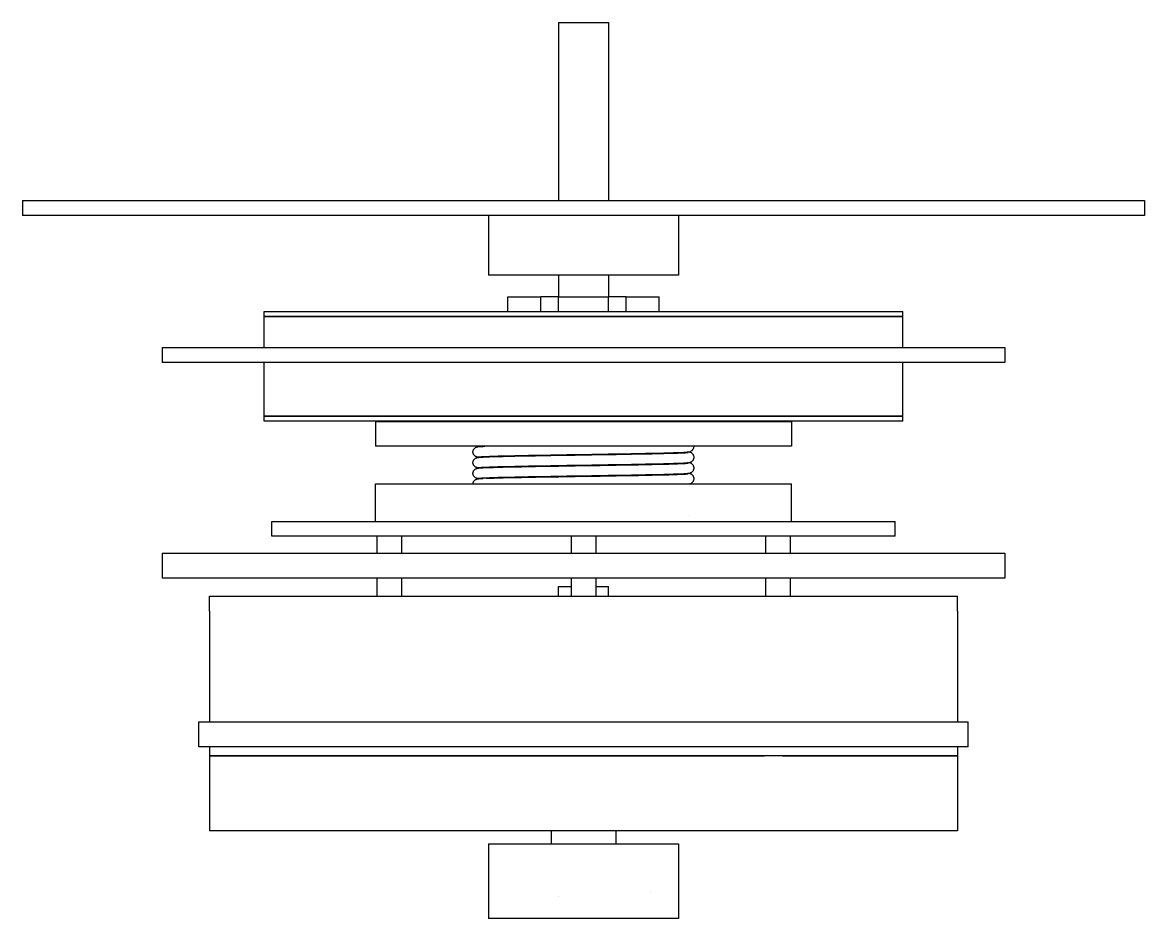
# Model space of a CAD drawing. Extents: x -3282 to 4846, y -1718 to 1845.
# Drawn here: x -3117.4 to -2667.4, y -1115.5 to -756.3 of the extents above; entities that cross this region are included whole.
import ezdxf

# ---------------------------------------------------------------- set-up
doc = ezdxf.new("R2010")
doc.units = 0
doc.layers.get('0').update_dxf_attribs({"linetype": 'CONTINUOUS'})

msp = doc.modelspace()

# ---------------------------------------------------------------- linework, layer by layer
at = {"color": 4}
for p, q in [((-2902.395513, -756.316333), (-2902.395513, -827.644681)), ((-2902.395513, -756.316333), (-2892.395513, -756.316333)), ((-2892.395513, -756.316333), (-2882.395513, -756.316333)), ((-2882.395513, -756.316333), (-2882.395513, -827.644681)), ((-3020.410399, -874.133806), (-3020.410399, -872.133806)), ((-3020.410399, -872.133806), (-2764.380628, -872.133806)), ((-2764.380628, -874.133806), (-2764.380628, -872.133806)), ((-2892.395513, -874.133806), (-3020.410399, -874.133806)), ((-2764.380628, -874.133806), (-2892.395513, -874.133806)), ((-3061.395513, -886.613183), (-2723.395513, -886.613183)), ((-2807.895513, -892.613183), (-3061.395513, -892.613183)), ((-2723.395513, -892.613183), (-2807.895513, -892.613183)), ((-3020.410399, -916.133806), (-3020.410399, -914.133806)), ((-3020.410399, -914.133806), (-2764.380628, -914.133806)), ((-2892.395513, -916.133806), (-3020.410399, -916.133806)), ((-2764.380628, -916.133806), (-2892.395513, -916.133806)), ((-2764.380628, -916.133806), (-2764.380628, -914.133806)), ((-2936.128774, -927.063862), (-2935.981529, -926.930407)), ((-2935.981529, -926.930407), (-2935.821913, -926.812027)), ((-2935.821913, -926.812027), (-2935.651461, -926.709863)), ((-2935.651461, -926.709863), (-2935.471817, -926.624897)), ((-2935.471817, -926.624897), (-2935.339027, -926.571326)), ((-2935.339027, -926.571326), (-2935.152496, -926.504378)), ((-2935.152496, -926.504378), (-2934.960322, -926.456092)), ((-2934.960322, -926.456092), (-2934.764355, -926.426933)), ((-2934.764355, -926.426933), (-2934.372124, -926.373361)), ((-2934.372124, -926.373361), (-2933.721093, -926.31979)), ((-2933.721093, -926.31979), (-2932.815277, -926.266219)), ((-2932.815277, -926.266219), (-2932.626506, -926.256468)), ((-2932.626506, -926.256468), (-2931.92539, -926.223796)), ((-2936.721883, -928.495753), (-2936.712132, -928.297269)), ((-2936.712132, -928.694238), (-2936.721883, -928.495753)), ((-2936.712132, -928.297269), (-2936.682973, -928.100695)), ((-2936.682973, -928.890811), (-2936.712132, -928.694238)), ((-2936.682973, -928.100695), (-2936.634687, -927.907927)), ((-2936.634687, -929.08358), (-2936.682973, -928.890811)), ((-2936.634687, -927.907927), (-2936.567739, -927.720819)), ((-2936.567739, -929.270687), (-2936.634687, -929.08358)), ((-2936.567739, -927.720819), (-2936.482773, -927.541175)), ((-2936.482773, -929.450332), (-2936.567739, -929.270687)), ((-2936.482773, -927.541175), (-2936.380609, -927.370724)), ((-2936.380609, -929.620783), (-2936.482773, -929.450332)), ((-2936.380609, -927.370724), (-2936.262229, -927.211107)), ((-2936.262229, -929.7804), (-2936.380609, -929.620783)), ((-2936.380609, -931.656438), (-2936.262229, -931.496821)), ((-2936.262229, -927.211107), (-2936.128774, -927.063862)), ((-2936.128774, -929.927645), (-2936.262229, -929.7804)), ((-2936.262229, -931.496821), (-2936.128774, -931.349576)), ((-2935.981529, -930.061099), (-2936.128774, -929.927645)), ((-2936.128774, -931.349576), (-2935.981529, -931.216121)), ((-2935.821913, -930.179479), (-2935.981529, -930.061099)), ((-2935.981529, -931.216121), (-2935.821913, -931.097742)), ((-2935.651461, -930.281644), (-2935.821913, -930.179479)), ((-2935.821913, -931.097742), (-2935.651461, -930.995577)), ((-2935.471817, -930.366609), (-2935.651461, -930.281644)), ((-2935.651461, -930.995577), (-2935.471817, -930.910612)), ((-2935.339027, -930.420181), (-2935.471817, -930.366609)), ((-2935.471817, -930.910612), (-2935.339027, -930.85704)), ((-2935.152496, -930.487129), (-2935.339027, -930.420181)), ((-2935.339027, -930.85704), (-2935.152496, -930.790092)), ((-2934.960322, -930.535415), (-2935.152496, -930.487129)), ((-2935.152496, -930.790092), (-2934.960322, -930.741806)), ((-2934.764355, -930.564574), (-2934.960322, -930.535415)), ((-2934.960322, -930.741806), (-2934.764355, -930.712647)), ((-2934.372124, -930.618145), (-2934.764355, -930.564574)), ((-2934.764355, -930.712647), (-2934.372124, -930.659076)), ((-2934.372124, -930.659076), (-2933.721093, -930.605504)), ((-2934.123419, -930.63861), (-2934.372124, -930.618145)), ((-2934.368609, -930.457431), (-2933.980042, -930.40386)), ((-2933.980042, -930.40386), (-2933.335092, -930.350288)), ((-2933.721093, -930.605504), (-2932.815277, -930.551933)), ((-2933.335092, -930.350288), (-2932.437736, -930.296717)), ((-2932.815277, -930.551933), (-2932.626506, -930.542182)), ((-2932.626506, -930.306468), (-2931.476883, -930.252896)), ((-2932.626506, -930.542182), (-2931.476883, -930.48861)), ((-2931.476883, -930.252896), (-2930.08631, -930.199325)), ((-2931.476883, -930.48861), (-2930.08631, -930.435039)), ((-2930.08631, -930.199325), (-2928.46336, -930.145753)), ((-2930.08631, -930.435039), (-2928.46336, -930.381468)), ((-2928.46336, -930.145753), (-2926.61804, -930.092182)), ((-2928.46336, -930.381468), (-2926.61804, -930.327896)), ((-2926.61804, -930.092182), (-2924.561727, -930.03861)), ((-2926.61804, -930.327896), (-2924.561727, -930.274325)), ((-2924.561727, -930.03861), (-2922.307099, -929.985039)), ((-2924.561727, -930.274325), (-2922.307099, -930.220753)), ((-2922.307099, -929.985039), (-2919.868055, -929.931468)), ((-2922.307099, -930.220753), (-2919.868055, -930.167182)), ((-2919.868055, -929.931468), (-2917.259634, -929.877896)), ((-2919.868055, -930.167182), (-2917.259634, -930.11361)), ((-2917.259634, -929.877896), (-2914.497918, -929.824325)), ((-2917.259634, -930.11361), (-2914.497918, -930.060039)), ((-2914.497918, -929.824325), (-2911.599933, -929.770753)), ((-2914.497918, -930.060039), (-2911.599933, -930.006468)), ((-2911.599933, -929.770753), (-2908.583546, -929.717182)), ((-2911.599933, -930.006468), (-2908.583546, -929.952896)), ((-2908.583546, -929.717182), (-2905.467355, -929.66361)), ((-2908.583546, -929.952896), (-2905.467355, -929.899325)), ((-2905.467355, -929.66361), (-2902.270572, -929.610039)), ((-2905.467355, -929.899325), (-2902.270572, -929.845753)), ((-2902.270572, -929.610039), (-2899.012905, -929.556468)), ((-2902.270572, -929.845753), (-2899.012905, -929.792182)), ((-2899.012905, -929.556468), (-2895.71444, -929.502896)), ((-2899.012905, -929.792182), (-2895.71444, -929.73861)), ((-2895.71444, -929.502896), (-2892.395513, -929.449325)), ((-2895.71444, -929.73861), (-2892.395513, -929.685039)), ((-2892.395513, -929.449325), (-2889.076586, -929.395753)), ((-2892.395513, -929.685039), (-2889.076586, -929.631468)), ((-2889.076586, -929.395753), (-2885.778121, -929.342182)), ((-2889.076586, -929.631468), (-2885.778121, -929.577896)), ((-2885.778121, -929.342182), (-2882.520454, -929.28861)), ((-2885.778121, -929.577896), (-2882.520454, -929.524325)), ((-2882.520454, -929.28861), (-2879.323671, -929.235039)), ((-2882.520454, -929.524325), (-2879.323671, -929.470753)), ((-2879.323671, -929.235039), (-2876.20748, -929.181468)), ((-2879.323671, -929.470753), (-2876.20748, -929.417182)), ((-2876.20748, -929.181468), (-2873.191093, -929.127896)), ((-2876.20748, -929.417182), (-2873.191093, -929.36361)), ((-2873.191093, -929.127896), (-2870.293108, -929.074325)), ((-2873.191093, -929.36361), (-2870.293108, -929.310039)), ((-2870.293108, -929.074325), (-2867.531392, -929.020753)), ((-2870.293108, -929.310039), (-2867.531392, -929.256468)), ((-2867.531392, -929.020753), (-2864.922971, -928.967182)), ((-2867.531392, -929.256468), (-2864.922971, -929.202896)), ((-2864.922971, -928.967182), (-2862.483928, -928.91361)), ((-2864.922971, -929.202896), (-2862.483928, -929.149325)), ((-2862.483928, -928.91361), (-2860.229299, -928.860039)), ((-2862.483928, -929.149325), (-2860.229299, -929.095753)), ((-2860.229299, -928.860039), (-2858.172986, -928.806468)), ((-2860.229299, -929.095753), (-2858.172986, -929.042182)), ((-2858.172986, -928.806468), (-2856.327666, -928.752896)), ((-2858.172986, -929.042182), (-2856.327666, -928.98861)), ((-2856.327666, -928.752896), (-2854.704717, -928.699325)), ((-2856.327666, -928.98861), (-2854.704717, -928.935039)), ((-2854.704717, -928.699325), (-2853.314143, -928.645753)), ((-2854.704717, -928.935039), (-2853.314143, -928.881468)), ((-2853.314143, -928.645753), (-2852.16452, -928.592182)), ((-2853.314143, -928.881468), (-2852.16452, -928.827896)), ((-2852.280435, -928.833298), (-2851.455934, -928.784076)), ((-2852.16452, -928.592182), (-2851.975749, -928.582431)), ((-2851.975749, -928.582431), (-2851.069933, -928.52886)), ((-2851.455934, -928.784076), (-2850.810984, -928.730504)), ((-2851.069933, -928.52886), (-2850.418902, -928.475288)), ((-2850.810984, -928.730504), (-2850.422417, -928.676933)), ((-2850.418902, -928.516219), (-2850.667607, -928.495753)), ((-2850.418902, -928.475288), (-2850.026671, -928.421717)), ((-2850.026671, -928.56979), (-2850.418902, -928.516219)), ((-2850.026671, -928.421717), (-2849.830704, -928.392558)), ((-2849.830704, -928.598949), (-2850.026671, -928.56979)), ((-2849.830704, -928.392558), (-2849.63853, -928.344272)), ((-2849.63853, -928.647235), (-2849.830704, -928.598949)), ((-2849.63853, -928.344272), (-2849.451999, -928.277324)), ((-2849.451999, -928.714183), (-2849.63853, -928.647235)), ((-2849.451999, -928.277324), (-2849.319209, -928.223752)), ((-2849.319209, -928.767754), (-2849.451999, -928.714183)), ((-2849.139565, -928.85272), (-2849.319209, -928.767754)), ((-2848.969113, -928.954884), (-2849.139565, -928.85272)), ((-2848.809497, -929.073264), (-2848.969113, -928.954884)), ((-2848.662252, -929.206719), (-2848.809497, -929.073264)), ((-2848.528797, -929.353964), (-2848.662252, -929.206719)), ((-2848.410417, -929.513581), (-2848.528797, -929.353964)), ((-2848.308253, -929.684032), (-2848.410417, -929.513581)), ((-2848.223287, -929.863677), (-2848.308253, -929.684032)), ((-2848.308253, -931.593189), (-2848.223287, -931.413544)), ((-2848.156339, -930.050784), (-2848.223287, -929.863677)), ((-2848.223287, -931.413544), (-2848.156339, -931.226437)), ((-2848.108053, -930.243553), (-2848.156339, -930.050784)), ((-2848.156339, -931.226437), (-2848.108053, -931.033668)), ((-2848.078894, -930.440126), (-2848.108053, -930.243553)), ((-2848.108053, -931.033668), (-2848.078894, -930.837095)), ((-2848.069143, -930.63861), (-2848.078894, -930.440126)), ((-2848.078894, -930.837095), (-2848.069143, -930.63861)), ((-2936.721883, -932.781468), (-2936.712132, -932.582983)), ((-2936.712132, -932.979952), (-2936.721883, -932.781468)), ((-2936.712132, -932.582983), (-2936.682973, -932.38641)), ((-2936.682973, -933.176525), (-2936.712132, -932.979952)), ((-2936.682973, -932.38641), (-2936.634687, -932.193641)), ((-2936.634687, -933.369294), (-2936.682973, -933.176525)), ((-2936.634687, -932.193641), (-2936.567739, -932.006534)), ((-2936.567739, -933.556402), (-2936.634687, -933.369294)), ((-2936.567739, -932.006534), (-2936.482773, -931.826889)), ((-2936.482773, -933.736046), (-2936.567739, -933.556402)), ((-2936.482773, -931.826889), (-2936.380609, -931.656438)), ((-2936.380609, -933.906497), (-2936.482773, -933.736046)), ((-2936.482773, -936.112603), (-2936.380609, -935.942152)), ((-2936.262229, -934.066114), (-2936.380609, -933.906497)), ((-2936.380609, -935.942152), (-2936.262229, -935.782535)), ((-2936.128774, -934.213359), (-2936.262229, -934.066114)), ((-2936.262229, -935.782535), (-2936.128774, -935.635291)), ((-2935.981529, -934.346814), (-2936.128774, -934.213359)), ((-2936.128774, -935.635291), (-2935.981529, -935.501836)), ((-2935.821913, -934.465194), (-2935.981529, -934.346814)), ((-2935.981529, -935.501836), (-2935.821913, -935.383456)), ((-2935.651461, -934.567358), (-2935.821913, -934.465194)), ((-2935.821913, -935.383456), (-2935.651461, -935.281291)), ((-2935.471817, -934.652324), (-2935.651461, -934.567358)), ((-2935.651461, -935.281291), (-2935.471817, -935.196326)), ((-2935.339027, -934.705895), (-2935.471817, -934.652324)), ((-2935.471817, -935.196326), (-2935.339027, -935.142754)), ((-2935.152496, -934.772843), (-2935.339027, -934.705895)), ((-2935.339027, -935.142754), (-2935.152496, -935.075806)), ((-2934.960322, -934.821129), (-2935.152496, -934.772843)), ((-2935.152496, -935.075806), (-2934.960322, -935.02752)), ((-2934.764355, -934.850288), (-2934.960322, -934.821129)), ((-2934.960322, -935.02752), (-2934.764355, -934.998361)), ((-2934.372124, -934.90386), (-2934.764355, -934.850288)), ((-2934.764355, -934.998361), (-2934.372124, -934.94479)), ((-2934.372124, -934.94479), (-2933.721093, -934.891219)), ((-2934.123419, -934.924325), (-2934.372124, -934.90386)), ((-2934.368609, -934.743145), (-2933.980042, -934.689574)), ((-2933.980042, -934.689574), (-2933.335092, -934.636002)), ((-2933.721093, -934.891219), (-2932.815277, -934.837647)), ((-2933.335092, -934.636002), (-2932.437736, -934.582431)), ((-2932.815277, -934.837647), (-2932.626506, -934.827896)), ((-2932.626506, -934.592182), (-2931.476883, -934.53861)), ((-2932.626506, -934.827896), (-2931.476883, -934.774325)), ((-2931.476883, -934.53861), (-2930.08631, -934.485039)), ((-2931.476883, -934.774325), (-2930.08631, -934.720753)), ((-2930.08631, -934.485039), (-2928.46336, -934.431468)), ((-2930.08631, -934.720753), (-2928.46336, -934.667182)), ((-2928.46336, -934.431468), (-2926.61804, -934.377896)), ((-2928.46336, -934.667182), (-2926.61804, -934.61361)), ((-2926.61804, -934.377896), (-2924.561727, -934.324325)), ((-2926.61804, -934.61361), (-2924.561727, -934.560039)), ((-2924.561727, -934.324325), (-2922.307099, -934.270753)), ((-2924.561727, -934.560039), (-2922.307099, -934.506468)), ((-2922.307099, -934.270753), (-2919.868055, -934.217182)), ((-2922.307099, -934.506468), (-2919.868055, -934.452896)), ((-2919.868055, -934.217182), (-2917.259634, -934.16361)), ((-2919.868055, -934.452896), (-2917.259634, -934.399325)), ((-2917.259634, -934.16361), (-2914.497918, -934.110039)), ((-2917.259634, -934.399325), (-2914.497918, -934.345753)), ((-2914.497918, -934.110039), (-2911.599933, -934.056468)), ((-2914.497918, -934.345753), (-2911.599933, -934.292182)), ((-2911.599933, -934.056468), (-2908.583546, -934.002896)), ((-2911.599933, -934.292182), (-2908.583546, -934.23861)), ((-2908.583546, -934.002896), (-2905.467355, -933.949325)), ((-2908.583546, -934.23861), (-2905.467355, -934.185039)), ((-2905.467355, -933.949325), (-2902.270572, -933.895753)), ((-2905.467355, -934.185039), (-2902.270572, -934.131468)), ((-2902.270572, -933.895753), (-2899.012905, -933.842182)), ((-2902.270572, -934.131468), (-2899.012905, -934.077896)), ((-2899.012905, -933.842182), (-2895.71444, -933.78861)), ((-2899.012905, -934.077896), (-2895.71444, -934.024325)), ((-2895.71444, -933.78861), (-2892.395513, -933.735039)), ((-2895.71444, -934.024325), (-2892.395513, -933.970753)), ((-2892.395513, -933.735039), (-2889.076586, -933.681468)), ((-2892.395513, -933.970753), (-2889.076586, -933.917182)), ((-2889.076586, -933.681468), (-2885.778121, -933.627896)), ((-2889.076586, -933.917182), (-2885.778121, -933.86361)), ((-2885.778121, -933.627896), (-2882.520454, -933.574325)), ((-2885.778121, -933.86361), (-2882.520454, -933.810039)), ((-2882.520454, -933.574325), (-2879.323671, -933.520753)), ((-2882.520454, -933.810039), (-2879.323671, -933.756468)), ((-2879.323671, -933.520753), (-2876.20748, -933.467182)), ((-2879.323671, -933.756468), (-2876.20748, -933.702896)), ((-2876.20748, -933.467182), (-2873.191093, -933.41361)), ((-2876.20748, -933.702896), (-2873.191093, -933.649325)), ((-2873.191093, -933.41361), (-2870.293108, -933.360039)), ((-2873.191093, -933.649325), (-2870.293108, -933.595753)), ((-2870.293108, -933.360039), (-2867.531392, -933.306468)), ((-2870.293108, -933.595753), (-2867.531392, -933.542182)), ((-2867.531392, -933.306468), (-2864.922971, -933.252896)), ((-2867.531392, -933.542182), (-2864.922971, -933.48861)), ((-2864.922971, -933.252896), (-2862.483928, -933.199325)), ((-2864.922971, -933.48861), (-2862.483928, -933.435039)), ((-2862.483928, -933.199325), (-2860.229299, -933.145753)), ((-2862.483928, -933.435039), (-2860.229299, -933.381468)), ((-2860.229299, -933.145753), (-2858.172986, -933.092182)), ((-2860.229299, -933.381468), (-2858.172986, -933.327896)), ((-2858.172986, -933.092182), (-2856.327666, -933.03861)), ((-2858.172986, -933.327896), (-2856.327666, -933.274325)), ((-2856.327666, -933.03861), (-2854.704717, -932.985039)), ((-2856.327666, -933.274325), (-2854.704717, -933.220753)), ((-2854.704717, -932.985039), (-2853.314143, -932.931468)), ((-2854.704717, -933.220753), (-2853.314143, -933.167182)), ((-2853.314143, -932.931468), (-2852.16452, -932.877896)), ((-2853.314143, -933.167182), (-2852.16452, -933.11361)), ((-2852.280435, -933.119012), (-2851.455934, -933.06979)), ((-2852.16452, -932.877896), (-2851.975749, -932.868145)), ((-2851.975749, -932.868145), (-2851.069933, -932.814574)), ((-2851.455934, -933.06979), (-2850.810984, -933.016219)), ((-2851.069933, -932.814574), (-2850.418902, -932.761002)), ((-2850.997089, -933.10704), (-2850.993955, -933.105728)), ((-2850.810984, -933.016219), (-2850.422417, -932.962647)), ((-2850.418902, -932.801933), (-2850.667607, -932.781468)), ((-2850.418902, -932.761002), (-2850.026671, -932.707431)), ((-2850.026671, -932.855504), (-2850.418902, -932.801933)), ((-2850.026671, -932.707431), (-2849.830704, -932.678272)), ((-2849.830704, -932.884663), (-2850.026671, -932.855504)), ((-2849.830704, -932.678272), (-2849.63853, -932.629986)), ((-2849.63853, -932.932949), (-2849.830704, -932.884663)), ((-2849.63853, -932.629986), (-2849.451999, -932.563038)), ((-2849.451999, -932.999897), (-2849.63853, -932.932949)), ((-2849.451999, -932.563038), (-2849.319209, -932.509467)), ((-2849.319209, -933.053469), (-2849.451999, -932.999897)), ((-2849.319209, -932.509467), (-2849.139565, -932.424501)), ((-2849.139565, -933.138434), (-2849.319209, -933.053469)), ((-2849.139565, -932.424501), (-2848.969113, -932.322336)), ((-2848.969113, -933.240599), (-2849.139565, -933.138434)), ((-2848.969113, -932.322336), (-2848.809497, -932.203957)), ((-2848.809497, -933.358979), (-2848.969113, -933.240599)), ((-2848.809497, -932.203957), (-2848.662252, -932.070502)), ((-2848.662252, -933.492434), (-2848.809497, -933.358979)), ((-2848.662252, -932.070502), (-2848.528797, -931.923257)), ((-2848.528797, -933.639678), (-2848.662252, -933.492434)), ((-2848.528797, -931.923257), (-2848.410417, -931.76364)), ((-2848.410417, -933.799295), (-2848.528797, -933.639678)), ((-2848.410417, -931.76364), (-2848.308253, -931.593189)), ((-2848.308253, -933.969746), (-2848.410417, -933.799295)), ((-2848.410417, -936.049354), (-2848.308253, -935.878903)), ((-2848.223287, -934.149391), (-2848.308253, -933.969746)), ((-2848.308253, -935.878903), (-2848.223287, -935.699259)), ((-2848.156339, -934.336498), (-2848.223287, -934.149391)), ((-2848.223287, -935.699259), (-2848.156339, -935.512151)), ((-2848.108053, -934.529267), (-2848.156339, -934.336498)), ((-2848.156339, -935.512151), (-2848.108053, -935.319383)), ((-2848.078894, -934.72584), (-2848.108053, -934.529267)), ((-2848.108053, -935.319383), (-2848.078894, -935.122809)), ((-2848.069143, -934.924325), (-2848.078894, -934.72584)), ((-2848.078894, -935.122809), (-2848.069143, -934.924325)), ((-2936.721883, -937.067182), (-2936.712132, -936.868697)), ((-2936.712132, -937.265667), (-2936.721883, -937.067182)), ((-2936.712132, -936.868697), (-2936.682973, -936.672124)), ((-2936.682973, -937.46224), (-2936.712132, -937.265667)), ((-2936.682973, -936.672124), (-2936.634687, -936.479355)), ((-2936.634687, -937.655008), (-2936.682973, -937.46224)), ((-2936.634687, -936.479355), (-2936.567739, -936.292248)), ((-2936.567739, -937.842116), (-2936.634687, -937.655008)), ((-2936.567739, -936.292248), (-2936.482773, -936.112603)), ((-2936.482773, -938.02176), (-2936.567739, -937.842116)), ((-2936.567739, -940.577962), (-2936.482773, -940.398318)), ((-2936.380609, -938.192212), (-2936.482773, -938.02176)), ((-2936.482773, -940.398318), (-2936.380609, -940.227866)), ((-2936.262229, -938.351828), (-2936.380609, -938.192212)), ((-2936.380609, -940.227866), (-2936.262229, -940.06825)), ((-2936.128774, -938.499073), (-2936.262229, -938.351828)), ((-2936.262229, -940.06825), (-2936.128774, -939.921005)), ((-2935.981529, -938.632528), (-2936.128774, -938.499073)), ((-2936.128774, -939.921005), (-2935.981529, -939.78755)), ((-2935.821913, -938.750908), (-2935.981529, -938.632528)), ((-2935.981529, -939.78755), (-2935.821913, -939.66917)), ((-2935.651461, -938.853072), (-2935.821913, -938.750908)), ((-2935.821913, -939.66917), (-2935.651461, -939.567006)), ((-2935.471817, -938.938038), (-2935.651461, -938.853072)), ((-2935.651461, -939.567006), (-2935.471817, -939.48204)), ((-2935.339027, -938.991609), (-2935.471817, -938.938038)), ((-2935.471817, -939.48204), (-2935.339027, -939.428469)), ((-2935.152496, -939.058557), (-2935.339027, -938.991609)), ((-2935.339027, -939.428469), (-2935.152496, -939.361521)), ((-2934.960322, -939.106844), (-2935.152496, -939.058557)), ((-2935.152496, -939.361521), (-2934.960322, -939.313235)), ((-2934.764355, -939.136002), (-2934.960322, -939.106844)), ((-2934.960322, -939.313235), (-2934.764355, -939.284076)), ((-2934.372124, -939.189574), (-2934.764355, -939.136002)), ((-2934.764355, -939.284076), (-2934.372124, -939.230504)), ((-2934.372124, -939.230504), (-2933.721093, -939.176933)), ((-2934.123419, -939.210039), (-2934.372124, -939.189574)), ((-2934.368609, -939.02886), (-2933.980042, -938.975288)), ((-2933.980042, -938.975288), (-2933.335092, -938.921717)), ((-2933.721093, -939.176933), (-2932.815277, -939.123361)), ((-2933.335092, -938.921717), (-2932.437736, -938.868145)), ((-2932.815277, -939.123361), (-2932.626506, -939.11361)), ((-2932.626506, -938.877896), (-2931.476883, -938.824325)), ((-2931.476883, -938.824325), (-2930.08631, -938.770753)), ((-2931.476883, -939.060039), (-2930.08631, -939.006468)), ((-2930.08631, -938.770753), (-2928.46336, -938.717182)), ((-2930.08631, -939.006468), (-2928.46336, -938.952896)), ((-2928.46336, -938.717182), (-2926.61804, -938.66361)), ((-2928.46336, -938.952896), (-2926.61804, -938.899325)), ((-2926.61804, -938.66361), (-2924.561727, -938.610039)), ((-2926.61804, -938.899325), (-2924.561727, -938.845753)), ((-2924.561727, -938.610039), (-2922.307099, -938.556468)), ((-2924.561727, -938.845753), (-2922.307099, -938.792182)), ((-2922.307099, -938.556468), (-2919.868055, -938.502896)), ((-2922.307099, -938.792182), (-2919.868055, -938.73861)), ((-2919.868055, -938.502896), (-2917.259634, -938.449325)), ((-2919.868055, -938.73861), (-2917.259634, -938.685039)), ((-2917.259634, -938.449325), (-2914.497918, -938.395753)), ((-2917.259634, -938.685039), (-2914.497918, -938.631468)), ((-2914.497918, -938.395753), (-2911.599933, -938.342182)), ((-2914.497918, -938.631468), (-2911.599933, -938.577896)), ((-2911.599933, -938.342182), (-2908.583546, -938.28861)), ((-2911.599933, -938.577896), (-2908.583546, -938.524325)), ((-2908.583546, -938.28861), (-2905.467355, -938.235039)), ((-2908.583546, -938.524325), (-2905.467355, -938.470753)), ((-2905.467355, -938.235039), (-2902.270572, -938.181468)), ((-2905.467355, -938.470753), (-2902.270572, -938.417182)), ((-2902.270572, -938.181468), (-2899.012905, -938.127896)), ((-2902.270572, -938.417182), (-2899.012905, -938.36361)), ((-2899.012905, -938.127896), (-2895.71444, -938.074325)), ((-2899.012905, -938.36361), (-2895.71444, -938.310039)), ((-2895.71444, -938.074325), (-2892.395513, -938.020753)), ((-2895.71444, -938.310039), (-2892.395513, -938.256468)), ((-2892.395513, -938.020753), (-2889.076586, -937.967182)), ((-2892.395513, -938.256468), (-2889.076586, -938.202896)), ((-2889.076586, -937.967182), (-2885.778121, -937.91361)), ((-2889.076586, -938.202896), (-2885.778121, -938.149325)), ((-2885.778121, -937.91361), (-2882.520454, -937.860039)), ((-2885.778121, -938.149325), (-2882.520454, -938.095753)), ((-2882.520454, -937.860039), (-2879.323671, -937.806468)), ((-2882.520454, -938.095753), (-2879.323671, -938.042182)), ((-2879.323671, -937.806468), (-2876.20748, -937.752896)), ((-2879.323671, -938.042182), (-2876.20748, -937.98861)), ((-2876.20748, -937.752896), (-2873.191093, -937.699325)), ((-2876.20748, -937.98861), (-2873.191093, -937.935039)), ((-2873.191093, -937.699325), (-2870.293108, -937.645753)), ((-2873.191093, -937.935039), (-2870.293108, -937.881468)), ((-2870.293108, -937.645753), (-2867.531392, -937.592182)), ((-2870.293108, -937.881468), (-2867.531392, -937.827896)), ((-2867.531392, -937.592182), (-2864.922971, -937.53861)), ((-2867.531392, -937.827896), (-2864.922971, -937.774325)), ((-2864.922971, -937.53861), (-2862.483928, -937.485039)), ((-2864.922971, -937.774325), (-2862.483928, -937.720753)), ((-2862.483928, -937.485039), (-2860.229299, -937.431468)), ((-2862.483928, -937.720753), (-2860.229299, -937.667182)), ((-2860.229299, -937.431468), (-2858.172986, -937.377896)), ((-2860.229299, -937.667182), (-2858.172986, -937.61361)), ((-2858.172986, -937.377896), (-2856.327666, -937.324325)), ((-2858.172986, -937.61361), (-2856.327666, -937.560039)), ((-2856.327666, -937.324325), (-2854.704717, -937.270753)), ((-2856.327666, -937.560039), (-2854.704717, -937.506468)), ((-2854.704717, -937.270753), (-2853.314143, -937.217182)), ((-2854.704717, -937.506468), (-2853.314143, -937.452896)), ((-2853.314143, -937.217182), (-2852.16452, -937.16361)), ((-2853.314143, -937.452896), (-2852.16452, -937.399325)), ((-2852.280435, -937.404726), (-2851.455934, -937.355504)), ((-2852.16452, -937.16361), (-2851.975749, -937.15386)), ((-2851.975749, -937.15386), (-2851.069933, -937.100288)), ((-2851.455934, -937.355504), (-2850.810984, -937.301933)), ((-2851.069933, -937.100288), (-2850.418902, -937.046717)), ((-2850.997089, -937.392754), (-2850.993955, -937.391443)), ((-2850.810984, -937.301933), (-2850.422417, -937.248361)), ((-2850.418902, -937.087647), (-2850.667607, -937.067182)), ((-2850.418902, -937.046717), (-2850.026671, -936.993145)), ((-2850.026671, -937.141219), (-2850.418902, -937.087647)), ((-2850.026671, -936.993145), (-2849.830704, -936.963986)), ((-2849.830704, -937.170377), (-2850.026671, -937.141219)), ((-2849.830704, -936.963986), (-2849.63853, -936.9157)), ((-2849.63853, -937.218663), (-2849.830704, -937.170377)), ((-2849.63853, -936.9157), (-2849.451999, -936.848752)), ((-2849.451999, -937.285612), (-2849.63853, -937.218663)), ((-2849.451999, -936.848752), (-2849.319209, -936.795181)), ((-2849.319209, -937.339183), (-2849.451999, -937.285612)), ((-2849.319209, -936.795181), (-2849.139565, -936.710215)), ((-2849.139565, -937.424148), (-2849.319209, -937.339183)), ((-2849.139565, -936.710215), (-2848.969113, -936.608051)), ((-2848.969113, -937.526313), (-2849.139565, -937.424148)), ((-2848.969113, -936.608051), (-2848.809497, -936.489671)), ((-2848.809497, -937.644693), (-2848.969113, -937.526313)), ((-2848.809497, -936.489671), (-2848.662252, -936.356216)), ((-2848.662252, -937.778148), (-2848.809497, -937.644693)), ((-2848.662252, -936.356216), (-2848.528797, -936.208971)), ((-2848.528797, -937.925393), (-2848.662252, -937.778148)), ((-2848.662252, -940.64193), (-2848.528797, -940.494685)), ((-2848.528797, -936.208971), (-2848.410417, -936.049354)), ((-2848.410417, -938.085009), (-2848.528797, -937.925393)), ((-2848.528797, -940.494685), (-2848.410417, -940.335069)), ((-2848.308253, -938.255461), (-2848.410417, -938.085009)), ((-2848.410417, -940.335069), (-2848.308253, -940.164617)), ((-2848.223287, -938.435105), (-2848.308253, -938.255461)), ((-2848.308253, -940.164617), (-2848.223287, -939.984973)), ((-2848.156339, -938.622213), (-2848.223287, -938.435105)), ((-2848.223287, -939.984973), (-2848.156339, -939.797865)), ((-2848.108053, -938.814981), (-2848.156339, -938.622213)), ((-2848.156339, -939.797865), (-2848.108053, -939.605097)), ((-2848.078894, -939.011554), (-2848.108053, -938.814981)), ((-2848.108053, -939.605097), (-2848.078894, -939.408524)), ((-2848.069143, -939.210039), (-2848.078894, -939.011554)), ((-2848.078894, -939.408524), (-2848.069143, -939.210039)), ((-2975.788525, -956.316333), (-2975.788525, -941.316333)), ((-2975.788525, -941.316333), (-2892.395513, -941.316333)), ((-2936.720087, -941.316333), (-2936.712132, -941.154411)), ((-2936.712132, -941.154411), (-2936.682973, -940.957838)), ((-2936.682973, -940.957838), (-2936.634687, -940.76507)), ((-2936.634687, -940.76507), (-2936.567739, -940.577962)), ((-2892.395513, -941.316333), (-2809.002502, -941.316333)), ((-2850.301039, -941.316333), (-2850.026671, -941.27886)), ((-2850.026671, -941.27886), (-2849.830704, -941.249701)), ((-2849.830704, -941.249701), (-2849.63853, -941.201415)), ((-2849.63853, -941.201415), (-2849.451999, -941.134467)), ((-2849.451999, -941.134467), (-2849.319209, -941.080895)), ((-2849.319209, -941.080895), (-2849.139565, -940.99593)), ((-2849.139565, -940.99593), (-2848.969113, -940.893765)), ((-2848.969113, -940.893765), (-2848.809497, -940.775385)), ((-2848.809497, -940.775385), (-2848.662252, -940.64193)), ((-2809.002502, -956.316333), (-2809.002502, -941.316333)), ((-2850.026671, -954.136002), (-2850.025345, -954.135805)), ((-3042.395513, -1050.339517), (-3042.395513, -1080.339517)), ((-3042.395513, -1050.339517), (-2892.395513, -1050.339517)), ((-2892.395513, -1050.339517), (-2819.83768, -1050.339517)), ((-2812.590702, -1050.339517), (-2742.395513, -1050.339517)), ((-2742.395513, -1050.339517), (-2742.395513, -1080.339517)), ((-2742.395513, -1080.339517), (-3042.395513, -1080.339517)), ((-2905.395513, -1080.339517), (-2905.395513, -1085.539019)), ((-2879.395513, -1080.339517), (-2879.395513, -1085.539019))]:
    msp.add_line(p, q, dxfattribs=at)
for p, q in [((-3117.395513, -827.644681), (-2667.395513, -827.644681)), ((-3117.395513, -827.644681), (-3117.395513, -833.644681)), ((-2667.395513, -827.644681), (-2667.395513, -833.644681)), ((-2667.395513, -833.644681), (-3117.395513, -833.644681)), ((-2902.395513, -857.644681), (-2902.395513, -866.316333)), ((-2882.395513, -857.644681), (-2882.395513, -866.316333)), ((-3020.410398, -874.133806), (-2764.380628, -874.133806)), ((-3020.410398, -886.613183), (-3020.410398, -874.133806)), ((-2764.380628, -886.613183), (-2764.380628, -874.133806)), ((-3061.395513, -886.613183), (-3061.395513, -892.613183)), ((-2723.395513, -886.613183), (-2723.395513, -892.613183)), ((-3020.410398, -914.133806), (-3020.410398, -892.613183)), ((-2764.380628, -914.133806), (-2764.380628, -892.613183)), ((-2764.380628, -914.133806), (-3020.410398, -914.133806)), ((-3017.395513, -962.316333), (-3017.395513, -956.316333)), ((-3017.395513, -956.316333), (-2829.895513, -956.316333)), ((-2829.895513, -956.316333), (-2767.395513, -956.316333)), ((-2767.395513, -962.316333), (-2767.395513, -956.316333)), ((-2767.395513, -962.316333), (-3017.395513, -962.316333)), ((-2902.395513, -986.316333), (-2902.395513, -982.424108)), ((-2902.395513, -982.424108), (-2897.395513, -982.424108)), ((-2887.395513, -982.424108), (-2882.395513, -982.424108)), ((-2882.395513, -986.316333), (-2882.395513, -982.424108)), ((-3042.395513, -992.316333), (-3042.395513, -986.316333)), ((-3042.395513, -986.316333), (-2817.395513, -986.316333)), ((-2817.395513, -986.316333), (-2742.395513, -986.316333)), ((-2742.395513, -992.316333), (-2742.395513, -986.316333)), ((-3042.395513, -992.316333), (-3042.395513, -1036.678853)), ((-2742.395513, -992.316333), (-2742.395513, -1036.678853)), ((-3042.395513, -1046.678853), (-3042.395513, -1050.339517)), ((-2742.395513, -1046.678853), (-2742.395513, -1050.339517)), ((-2817.395513, -1050.339517), (-3042.395513, -1050.339517)), ((-2742.395513, -1050.339517), (-2817.395513, -1050.339517)), ((-2865.419389, -1085.539019), (-2865.417448, -1085.539019)), ((-2902.395513, -1106.664077), (-2902.395513, -1106.678853)), ((-2865.417448, -1104.539019), (-2865.419389, -1104.539019))]:
    msp.add_line(p, q)
at = {"color": 1}
for p, q in [((-2930.545513, -833.644681), (-2930.545513, -857.644681)), ((-2854.245513, -833.644681), (-2854.245513, -857.644681)), ((-2854.245513, -857.644681), (-2930.545513, -857.644681)), ((-2975.337799, -962.316333), (-2975.337799, -969.12767)), ((-2965.337799, -962.316333), (-2965.337799, -969.12767)), ((-2897.395513, -962.316333), (-2897.395513, -969.12767)), ((-2887.395513, -962.316333), (-2887.395513, -969.12767)), ((-2819.453227, -962.316333), (-2819.453227, -969.12767)), ((-2809.453227, -962.316333), (-2809.453227, -969.12767)), ((-2975.337799, -979.12767), (-2975.337799, -986.316333)), ((-2965.337799, -979.12767), (-2965.337799, -986.316333)), ((-2897.395513, -979.12767), (-2897.395513, -986.316333)), ((-2887.395513, -979.12767), (-2887.395513, -986.316333)), ((-2819.453227, -979.12767), (-2819.453227, -986.316333)), ((-2809.453227, -979.12767), (-2809.453227, -986.316333)), ((-2930.545513, -1085.539019), (-2854.245513, -1085.539019)), ((-2930.545513, -1085.539019), (-2930.545513, -1115.539019)), ((-2854.245513, -1085.539019), (-2854.245513, -1115.539019)), ((-2854.245513, -1115.539019), (-2930.545513, -1115.539019))]:
    msp.add_line(p, q, dxfattribs=at)
at = {"color": 6}
for p, q in [((-2922.712916, -866.316333), (-2909.444718, -866.316333)), ((-2922.712916, -872.133806), (-2922.712916, -866.316333)), ((-2902.395513, -866.316333), (-2909.444718, -866.316333)), ((-2909.444718, -872.133806), (-2909.444718, -866.316333)), ((-2902.395513, -866.316333), (-2882.395513, -866.316333)), ((-2902.395513, -872.133806), (-2902.395513, -866.316333)), ((-2875.346308, -866.316333), (-2882.395513, -866.316333)), ((-2882.395513, -872.133806), (-2882.395513, -866.316333)), ((-2875.346308, -866.316333), (-2862.07811, -866.316333)), ((-2875.346308, -872.133806), (-2875.346308, -866.316333)), ((-2862.07811, -872.133806), (-2862.07811, -866.316333)), ((-2922.712916, -916.223796), (-2922.712916, -916.133806)), ((-2909.444718, -916.223796), (-2909.444718, -916.133806)), ((-2902.395513, -916.223796), (-2902.395513, -916.133806)), ((-2882.395513, -916.223796), (-2882.395513, -916.133806)), ((-2875.346308, -916.223796), (-2875.346308, -916.133806)), ((-2862.07811, -916.223796), (-2862.07811, -916.133806)), ((-2922.712916, -930.230396), (-2922.712916, -929.994682)), ((-2909.444718, -929.968191), (-2909.444718, -929.732476)), ((-2902.395513, -929.848182), (-2902.395513, -929.612133)), ((-2882.395513, -929.522231), (-2882.395513, -929.286182)), ((-2875.346308, -929.401887), (-2875.346308, -929.166173)), ((-2862.07811, -929.139682), (-2862.07811, -928.903968)), ((-2922.712916, -934.268953), (-2922.712916, -934.267281)), ((-2922.712916, -934.51611), (-2922.712916, -934.280396)), ((-2909.444718, -934.253905), (-2909.444718, -934.018191)), ((-2902.395513, -934.133896), (-2902.395513, -933.897847)), ((-2882.395513, -933.807945), (-2882.395513, -933.571896)), ((-2875.346308, -933.687602), (-2875.346308, -933.451887)), ((-2862.07811, -933.425397), (-2862.07811, -933.189682)), ((-2922.712916, -938.802864), (-2922.712916, -938.56611)), ((-2909.444718, -938.539619), (-2909.444718, -938.303905)), ((-2902.395513, -938.41961), (-2902.395513, -938.183561)), ((-2882.395513, -938.09366), (-2882.395513, -937.857611)), ((-2875.346308, -937.973316), (-2875.346308, -937.737602)), ((-2862.07811, -937.711111), (-2862.07811, -937.474357)), ((-3061.395513, -969.12767), (-2723.395513, -969.12767)), ((-3061.395513, -969.12767), (-3061.395513, -979.12767)), ((-2723.395513, -969.12767), (-2723.395513, -979.12767)), ((-2723.395513, -979.12767), (-3061.395513, -979.12767)), ((-3046.59159, -1036.678853), (-2738.199436, -1036.678853)), ((-3046.59159, -1046.678853), (-3046.59159, -1036.678853)), ((-2738.199436, -1046.678853), (-2738.199436, -1036.678853)), ((-2738.199436, -1046.678853), (-3046.59159, -1046.678853))]:
    msp.add_line(p, q, dxfattribs=at)
at = {"color": 5}
for p, q in [((-2975.788525, -916.223796), (-2809.002501, -916.223796)), ((-2975.788525, -916.223796), (-2975.788525, -926.223796)), ((-2809.002501, -916.223796), (-2809.002501, -926.223796)), ((-2809.002501, -926.223796), (-2975.788525, -926.223796))]:
    msp.add_line(p, q, dxfattribs=at)
at = {"color": 4}
msp.add_arc((-2850.094143, -926.352896), 2.025, 292.5, 3.659275, dxfattribs=at)

doc.saveas('drawing.dxf')
